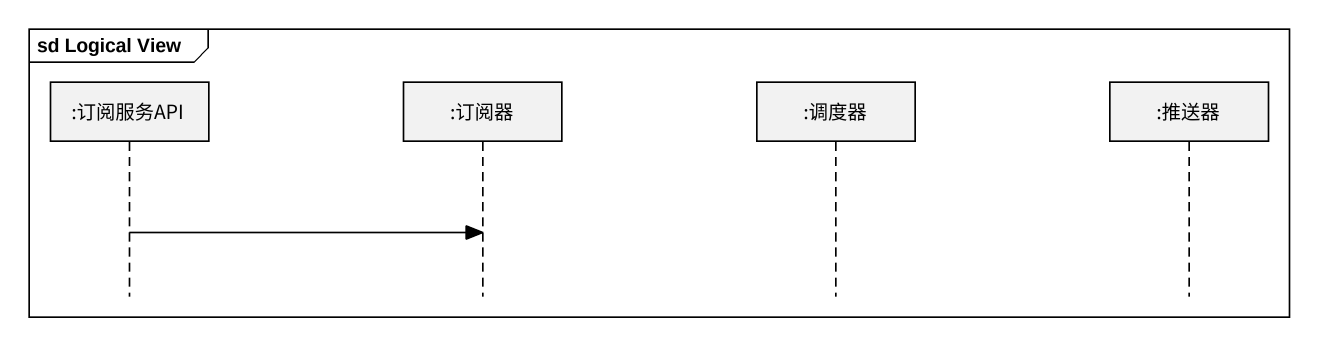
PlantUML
@startuml
mainframe sd Logical View
hide footbox
participant ":订阅服务API" as 订阅服务API
participant ":订阅器" as 订阅器
participant ":调度器" as 调度器
participant ":推送器" as 推送器

订阅服务API -> 订阅器
@enduml
